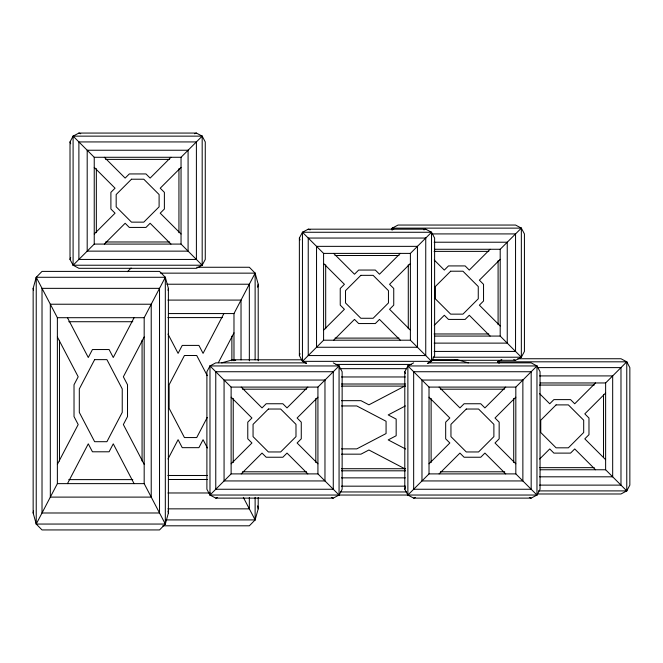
<?xml version="1.0" encoding="UTF-8"?>
<svg xmlns="http://www.w3.org/2000/svg" width="663" height="663" viewBox="0 0 663 663"><rect width="100%" height="100%" fill="white"/><g stroke="black" fill="none" stroke-linecap="round" stroke-linejoin="round"><path stroke-width="0.99" d="M33.15 512.988L33.15 288.347L36.233 277.283L42.018 271.399L159.526 271.399L165.319 277.283L168.394 288.347L168.394 512.988L165.319 524.052L159.526 529.936L42.018 529.936L36.233 524.052L33.15 512.988L33.531 510.999M168.012 290.336L168.394 288.347M257.625 287.195L258.205 284.22L255.122 273.148L249.338 267.264L196.762 267.264M162.75 525.809L249.338 525.809L255.122 519.916L258.205 508.852L258.205 497.465M70.013 259.44L70.013 141.932L73.096 136.139L78.889 133.064L196.397 133.064L202.182 136.139L205.265 141.932L205.265 259.44L202.182 265.225L196.397 268.308L78.889 268.308L73.096 265.225L70.013 259.44L70.701 257.592M306.579 363.548L302.452 361.343L299.369 355.559L300.049 353.711M428.099 362.868L531.171 362.868L536.964 365.951L540.047 371.736L540.047 489.253L536.964 495.037L531.171 498.12L413.662 498.12L407.878 495.037L404.795 489.253L405.483 487.404M57.374 464.349L78.193 424.552L74.024 416.588L74.024 384.747L78.193 376.791L57.374 336.986M134.083 317.701L113.265 357.498L109.105 349.542L92.447 349.542L88.278 357.498L67.46 317.701M36.233 524.052L57.374 483.634L57.374 317.701L36.233 277.283L165.319 277.283L165.319 524.052L36.233 524.052L36.233 277.283M165.319 524.052L144.178 483.634L144.178 317.701L165.319 277.283M67.46 483.634L88.278 443.837L92.447 451.793L109.105 451.793L113.265 443.837L134.083 483.634M144.178 336.986L123.359 376.791L127.52 384.747L127.52 416.588L123.359 424.552L144.178 464.349M223.895 313.566L203.069 353.362L198.908 345.406L182.25 345.406L178.09 353.362L168.012 334.102M233.981 360.813L233.981 313.566L255.122 273.148L160.603 273.148M168.012 458.97L178.09 439.702L182.25 447.666L198.908 447.666L203.069 439.702L207.395 447.956M218.367 362.702L233.981 332.851M207.254 417.425L196.72 437.563L184.438 437.563L169.115 408.275L169.115 384.797L184.438 355.501L196.72 355.501L207.254 375.639M306.472 362.868L215.765 362.868L209.98 365.951L206.897 371.736L206.897 489.253L209.98 495.037L215.765 498.12L333.274 498.12L339.066 495.037L342.141 489.253L342.141 371.736L339.066 365.951L333.274 362.868M299.369 355.559L299.369 238.05L302.452 232.265L308.237 229.183L425.745 229.183L431.53 232.265L434.613 238.05L434.613 355.559L431.53 361.343L427.403 363.548M391.377 229.779L392.256 228.13L398.04 225.047L515.549 225.047L521.342 228.13L524.425 233.915L524.425 351.423L521.342 357.216L515.549 360.291L432.061 360.291M404.795 489.253L404.795 371.736L407.878 365.951L413.662 362.868M537.486 493.985L620.982 493.985L626.767 490.902L629.85 485.117L629.85 367.609L626.767 361.816L620.982 358.741L517.902 358.741M127.487 271.681L131.1 268.001M94.237 233.998L115.055 213.179L110.895 209.011L110.895 192.353L115.055 188.193L94.237 167.374M170.955 157.28L150.128 178.098L145.968 173.938L129.31 173.938L125.15 178.098L104.331 157.28M73.096 265.225L94.237 244.083L181.04 244.083L202.182 265.225L202.182 136.139L73.096 136.139L73.096 265.225L202.182 265.225M73.096 136.139L94.237 157.28L181.04 157.28L202.182 136.139M104.331 244.083L125.15 223.265L129.31 227.426L145.968 227.426L150.128 223.265L170.955 244.083M181.04 167.374L160.222 188.193L164.383 192.353L164.383 209.011L160.222 213.179L181.04 233.998M323.585 330.116L344.412 309.298L340.243 305.129L340.243 288.48L344.412 284.311L323.585 263.493M400.303 253.399L379.485 274.225L375.316 270.056L358.666 270.056L354.498 274.225L333.68 253.399M302.452 361.343L323.585 340.21L410.397 340.21L431.53 361.343L431.53 232.265L302.452 232.265L302.452 361.343L431.53 361.343M302.452 232.265L323.585 253.399L410.397 253.399L431.53 232.265M333.68 340.21L354.498 319.384L358.666 323.552L375.316 323.552L379.485 319.384L400.303 340.21M410.397 263.493L389.571 284.311L393.739 288.48L393.739 305.129L389.571 309.298L410.397 330.116M231.122 463.81L251.94 442.983L247.771 438.823L247.771 422.165L251.94 418.005L231.122 397.178M307.831 387.093L287.013 407.911L282.852 403.75L266.195 403.75L262.026 407.911L241.208 387.093M209.98 495.037L231.122 473.896L317.925 473.896L339.066 495.037L339.066 365.951L209.98 365.951L209.98 495.037L536.964 495.037L536.964 365.951L407.878 365.951L407.878 495.037L429.019 473.896L515.822 473.896L536.964 495.037M209.98 365.951L231.122 387.093L317.925 387.093L339.066 365.951M241.208 473.896L262.026 453.078L266.195 457.238L282.852 457.238L287.013 453.078L307.831 473.896M317.925 397.178L297.099 418.005L301.267 422.165L301.267 438.823L297.099 442.983L317.925 463.81M490.106 249.271L469.288 270.09L465.128 265.921L448.47 265.921L444.309 270.09L434.257 260.037M521.342 357.216L500.2 336.075L500.2 249.271L521.342 228.13L521.342 357.216L433.022 357.216M434.257 325.301L444.309 315.256L448.47 319.417L465.128 319.417L469.288 315.256L490.106 336.075M500.2 259.357L479.382 280.176L483.542 284.344L483.542 301.002L479.382 305.162L500.2 325.981M429.019 463.81L449.837 442.983L445.677 438.823L445.677 422.165L449.837 418.005L429.019 397.178M505.728 387.093L484.91 407.911L480.75 403.75L464.092 403.75L459.931 407.911L439.105 387.093M407.878 365.951L429.019 387.093L515.822 387.093L536.964 365.951M439.105 473.896L459.931 453.078L464.092 457.238L480.75 457.238L484.91 453.078L505.728 473.896M515.822 397.178L495.004 418.005L499.164 422.165L499.164 438.823L495.004 442.983L515.822 463.81M595.54 382.957L574.722 403.775L570.553 399.615L553.895 399.615L549.735 403.775L539.657 393.706M626.767 490.902L605.626 469.76L605.626 382.957L626.767 361.816L626.767 490.902L538.455 490.902M539.657 459.02L549.735 448.942L553.895 453.111L570.553 453.111L574.722 448.942L595.54 469.76M605.626 393.051L584.807 413.869L588.976 418.03L588.976 434.688L584.807 438.856L605.626 459.674M499.131 363.266L497.681 361.816L501.816 359.619M405.101 385.907L368.918 404.828L360.962 400.667L341.445 400.667M405.391 405.93L388.203 414.922L396.167 419.082L396.167 435.74L388.203 439.909L405.64 449.025M194.549 133.744L196.397 133.064M423.897 229.862L425.745 229.183M215.765 498.12L217.613 497.432M413.662 498.12L415.51 497.432M221.657 362.868L232.721 359.794L302.079 359.794M454.379 360.365L457.354 359.794L468.418 362.868M105.632 159.385L169.645 159.385M392.256 230.102L392.256 228.13L521.342 228.13M432.061 233.915L515.549 233.915L515.549 351.423L434.124 351.423M105.632 241.978L169.645 241.978M434.149 242.219L507.245 242.219L507.245 343.119L434.149 343.119M434.762 249.271L500.2 249.271M434.083 251.376L488.805 251.376M334.989 255.512L398.993 255.512M166.869 284.22L249.338 284.22L249.338 360.821M167.93 300.09L241.025 300.09L241.025 359.918M168.543 313.566L233.981 313.566M167.872 317.585L222.586 317.585M57.374 317.701L144.178 317.701M68.77 321.721L132.782 321.721M434.083 333.97L488.805 333.97M434.762 336.075L500.2 336.075M334.989 338.105L398.993 338.105M431.48 359.794L457.354 359.794M497.681 361.816L626.767 361.816M336.066 364.426L411.317 364.426M537.486 367.609L620.982 367.609L620.982 485.117L539.549 485.117M339.348 368.661L406.634 368.661M539.574 375.913L612.678 375.913L612.678 476.813L539.574 476.813M341.428 376.965L405.375 376.965M540.188 382.957L605.626 382.957M341.412 384.01L405.615 384.01M539.516 385.062L594.23 385.062M341.412 386.115L405.408 386.115M242.517 389.198L306.521 389.198M440.414 389.198L504.427 389.198M341.47 405.947L356.777 405.947L386.073 421.27L386.073 433.552L356.777 448.876L341.47 448.876M341.445 454.163L360.962 454.163L368.918 449.995L405.101 468.923M539.516 467.655L594.23 467.655M341.412 468.708L405.408 468.708M540.188 469.76L605.626 469.76M341.412 470.813L405.615 470.813M242.517 471.791L306.521 471.791M440.414 471.791L504.709 471.791M167.872 475.479L207.494 475.479M341.428 477.866L405.375 477.866M68.77 479.614L132.782 479.614M168.543 479.506L207.494 479.506M57.374 483.634L144.178 483.634M341.412 486.17L405.599 486.17M340.384 491.954L406.535 491.954M167.93 492.974L210.146 492.974M167.905 508.852L249.338 508.852L249.338 497.465M165.775 519.916L255.122 519.916L255.122 497.308M232.721 359.794L235.696 360.365M78.889 133.064L80.729 133.744M308.237 229.183L310.085 229.862M513.709 359.611L515.549 360.291M529.331 497.432L531.171 498.12M331.434 497.432L333.274 498.12M392.256 228.13L393.706 229.572M243.338 497.383L255.122 519.916M404.795 371.736L405.483 373.584M299.369 238.05L300.049 239.898M70.013 141.932L70.701 143.772M257.625 505.877L258.205 508.852M168.012 510.999L168.394 512.988M33.15 288.347L33.531 290.336M603.521 394.352L603.521 457.619M515.822 387.093L515.822 473.896M513.717 398.488L513.717 462.501M498.095 260.667L498.095 324.679M431.124 398.488L431.124 462.501M429.019 387.093L429.019 473.896M410.397 253.399L410.397 340.21M408.284 264.802L408.284 328.807M325.69 264.802L325.69 328.807M323.585 253.399L323.585 340.21M317.925 387.093L317.925 473.896M315.82 398.488L315.82 462.501M258.205 284.22L258.205 360.821M255.122 273.148L255.122 359.843M233.227 398.488L233.227 462.501M231.876 336.166L231.876 360.813M231.122 387.093L231.122 473.896M181.04 157.28L181.04 244.083M178.935 168.675L178.935 232.688M142.073 340.301L142.073 461.034M96.342 168.675L96.342 232.688M94.237 157.28L94.237 244.083M59.479 340.301L59.479 461.034M94.635 359.636L79.311 388.932L79.311 412.403L94.635 441.699L106.917 441.699L122.241 412.403L122.241 388.932L106.917 359.636L94.635 359.636M131.498 179.217L116.174 194.541L116.174 206.823L131.498 222.146L143.78 222.146L159.103 206.823L159.103 194.541L143.78 179.217L131.498 179.217M360.854 275.344L345.522 290.667L345.522 302.941L360.854 318.273L373.128 318.273L388.452 302.941L388.452 290.667L373.128 275.344L360.854 275.344M268.382 409.03L253.059 424.353L253.059 436.635L268.382 451.959L280.664 451.959L295.988 436.635L295.988 424.353L280.664 409.03L268.382 409.03M450.658 271.208L435.334 286.532L435.334 298.814L450.658 314.138L462.94 314.138L478.263 298.814L478.263 286.532L462.94 271.208L450.658 271.208M466.28 409.03L450.956 424.353L450.956 436.635L466.28 451.959L478.562 451.959L493.885 436.635L493.885 424.353L478.562 409.03L466.28 409.03M556.083 404.894L540.759 420.218L540.759 432.5L556.083 447.823L568.365 447.823L583.689 432.5L583.689 420.218L568.365 404.894L556.083 404.894M196.397 141.932L78.889 141.932L78.889 259.44L196.397 259.44L196.397 141.932M188.085 150.236L87.193 150.236L87.193 251.136L188.085 251.136L188.085 150.236M425.745 238.05L308.237 238.05L308.237 355.559L425.745 355.559L425.745 238.05M417.441 246.354L316.541 246.354L316.541 347.255L417.441 347.255L417.441 246.354M159.526 288.347L42.018 288.347L42.018 512.988L159.526 512.988L159.526 288.347M151.222 304.226L50.322 304.226L50.322 497.109L151.222 497.109L151.222 304.226M333.274 371.736L215.765 371.736L215.765 489.253L333.274 489.253L333.274 371.736M531.171 371.736L413.662 371.736L413.662 489.253L531.171 489.253L531.171 371.736M324.969 380.048L224.069 380.048L224.069 480.94L324.969 480.94L324.969 380.048M522.867 380.048L421.975 380.048L421.975 480.94L522.867 480.94L522.867 380.048"/></g></svg>
